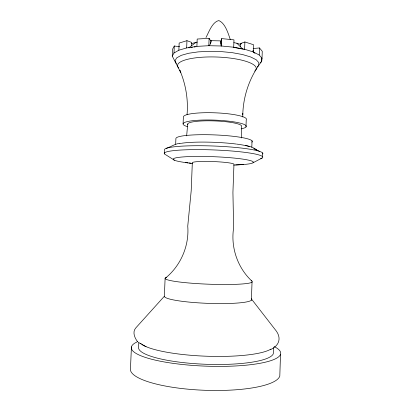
<?xml version="1.0" encoding="UTF-8"?>
<svg xmlns="http://www.w3.org/2000/svg" width="411" height="411" viewBox="0 0 411 411"><rect width="100%" height="100%" fill="white"/><g stroke="black" fill="none" stroke-linecap="round" stroke-linejoin="round"><path stroke-width="0.62" d="M280.513 354.344L279.804 376.003A74.869 18.31 2.2 0 1 200.409 390.085A74.869 18.31 2.2 0 1 130.487 368.266L131.428 346.905M262.516 156.617L262.639 152.969M273.485 347.68L273.279 353.784A67.532 14.133 2.2 0 1 201.806 364.095A67.532 14.133 2.2 0 1 138.599 347.069L138.784 342.851M242.788 116.96L242.767 113.313L242.783 114.612C243.271 95.47 249.893 76.518 261.679 61.403L262.023 58.254L259.228 55.023L253.325 51.945L253.582 44.748L244.884 41.968L244.617 49.263L243.666 49.597M245.978 126.973L246.225 120.074A31.596 5.369 2.2 0 0 217.563 112.927A31.596 5.369 2.2 0 0 183.378 116.837L183.095 123.793M253.037 51.832L253.094 50.188M251.804 147.236L252.03 140.845M259.228 55.023L259.475 47.943L253.155 48.544M251.398 300.189L252.03 282.172M261.786 58.3L261.679 61.403L260.43 62.482M262.023 58.254L262.264 51.303L259.475 47.943M253.325 51.945L244.617 49.263L233.705 47.219L233.982 39.857L221.714 38.603L221.051 40.684L220.923 44.1M240.527 46.88L240.651 43.504L244.884 41.968M196.895 46.376L208.809 45.708L209.101 38.326L197.193 39.04L196.895 46.376L186.661 47.933L178.857 50.214L173.992 53.019L172.26 56.122L180.804 72.598L179.802 70.214C185.762 84.152 188.377 99.544 187.051 114.664M210.273 43.859L210.406 40.448L209.101 38.326M233.705 47.219L221.431 45.996L221.714 38.603M175.672 144.189L175.908 138.476A38.223 5.122 2.2 0 1 217.219 135.024A38.223 5.122 2.2 0 1 251.902 142.175M186.661 47.933L186.954 40.674L191.649 42.405L191.516 45.765M164.261 153.426L164.415 149.81A49.274 5.656 2.2 0 1 215.508 146.095A49.274 5.656 2.2 0 1 262.752 153.966M172.26 56.122L172.548 49.228L174.285 45.996L179.571 46.72M173.992 53.019L174.285 45.996M137.5 341.618C134.633 337.873 132.106 331.903 135.856 327.855L164.359 296.254L165.109 278.381C180.588 266.04 189.368 245.906 187.745 226.158L191.202 190.704L192.322 162.679A20.91 1.998 2.2 0 1 214.876 161.636A20.91 1.998 2.2 0 1 233.951 164.585L232.924 192.466L233.633 227.889C230.561 247.201 237.527 267.767 251.881 281.083M178.857 50.214L179.155 43.063L186.954 40.674M186.656 135.866L187.699 124.024M205.993 37.519C208.819 32.289 212.328 21.87 218.842 20.56C225.29 23.211 228.223 33.522 230.33 39.687M209.435 45.775L211.665 40.684L220.517 40.879L221.169 46.042M257.327 66.685L258.622 65.565L258.889 62.703L256.228 59.77L250.679 56.975L242.547 54.545L232.374 52.685L220.959 51.57L209.22 51.298L198.133 51.889L188.587 53.276L181.287 55.331L176.704 57.864L175.04 60.679L176.262 63.556M197.229 42.117L196.016 42.307L188.808 47.84L190 47.661M252.95 162.807L262.126 158.004M270.736 349.509C278.715 345.8 281.622 338.823 276.526 331.343L251.26 298.761M166.142 148.392C170.827 146.958 174.711 143.845 179.694 143.352M191.521 43.648L196.016 42.307M191.192 47.481L192.389 47.296M194.177 47.029L195.369 46.849M233.756 165.135L243.636 164.457M210.468 40.751L211.665 40.684M208.809 45.708L221.431 45.996M185.34 162.52L192.718 163.593M233.777 47.399L242.747 49.079L236.844 43.227L233.88 42.662M245.619 145.432C249.508 146.29 253.613 147.287 256.664 150.02L253.89 148.582L259.588 151.387M236.844 43.227L240.805 44.47M240.651 43.504L241.719 43.843M146.039 346.709L138.404 342.404M174.434 160.213L165.91 154.87A49.289 5.364 2.2 0 1 214.265 149.958A49.289 5.364 2.2 0 1 260.708 158.625M253.52 52.207L254.969 53.332M241.56 137.942L241.442 126.747A27.008 4.28 2.2 0 0 214.547 120.916A27.008 4.28 2.2 0 0 187.93 124.78M187.745 126.747A31.616 5.009 2.2 0 1 194.357 120.531A31.616 5.009 2.2 0 1 235.601 122.159A31.616 5.009 2.2 0 1 241.165 128.854M270.895 349.098A67.496 13.327 2.2 0 1 207.082 356.239A67.496 13.327 2.2 0 1 142.18 344.639M141.302 344.028A67.496 13.327 2.2 0 1 140.557 343.421M188.022 162.869A40.098 4.012 2.2 0 1 184.852 156.802A40.098 4.012 2.2 0 1 244.185 159.329A40.098 4.012 2.2 0 1 235.678 164.898M191.11 163.213A40.098 4.012 2.2 0 1 189.24 163.008M179.854 143.562A38.244 4.691 2.2 0 1 181.297 143.3M181.801 143.223A38.244 4.691 2.2 0 1 236.14 144.03M236.7 144.102A38.244 4.691 2.2 0 1 249.256 146.573M251.183 280.703A43.643 4.161 2.2 0 1 208.105 284.176A43.643 4.161 2.2 0 1 166.558 277.368M251.64 299.244A43.705 5.441 2.2 0 1 209.281 303.395A43.705 5.441 2.2 0 1 164.359 296.254M178.662 68A39.384 9.987 2.2 0 1 217.727 57.052A39.384 9.987 2.2 0 1 254.722 71.134M274.132 346.555A74.745 15.664 2.2 0 1 206.122 366.165A74.745 15.664 2.2 0 1 137.808 341.587"/></g></svg>
